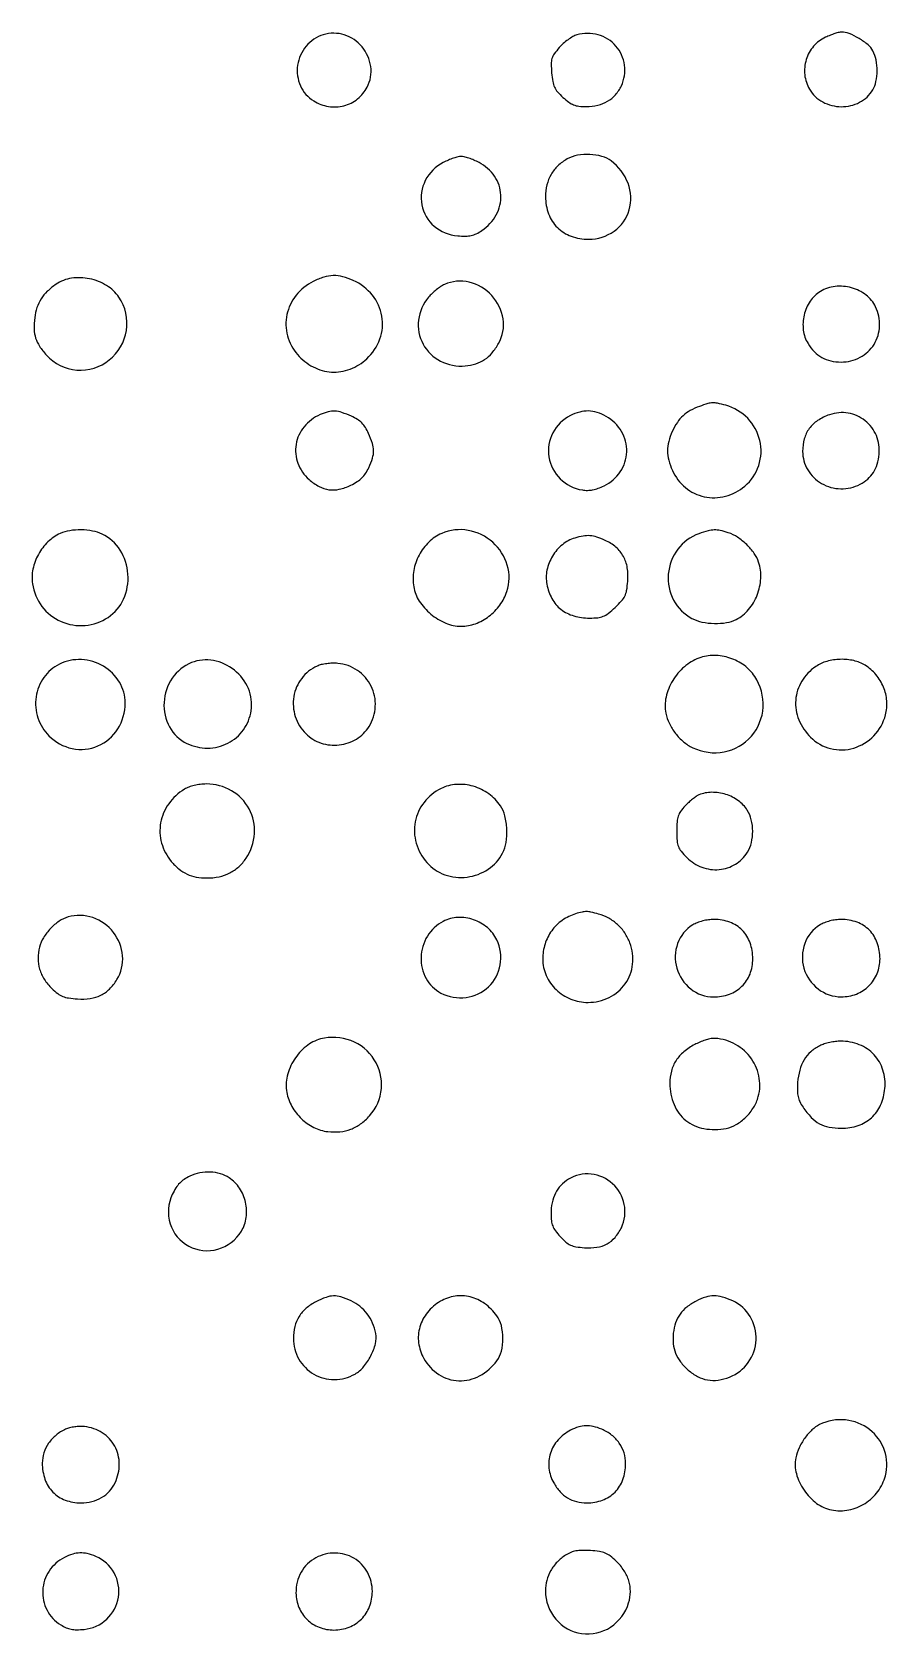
# Model space of a CAD drawing. Extents: x 235 to 2115, y 206 to 2450.
# Drawn here: x 1203 to 1513, y 1862 to 2441 of the extents above; entities that cross this region are included whole.
import ezdxf

# ---------------------------------------------------------------- set-up
doc = ezdxf.new("R2010")
doc.units = 0

msp = doc.modelspace()

# ---------------------------------------------------------------- linework, layer by layer
for points in [[(1308.64255, 2439.982106, 0.14621), (1302.431112, 2435.869581, 0.139002), (1299.342482, 2428.941626, 0.141292), (1300.371394, 2421.510576, 0.152408), (1305.189824, 2416.025635, 0.097441), (1310.536831, 2414.054167, 0.103547), (1316.111215, 2414.318519, 0.105584), (1321.028388, 2416.780103, 0.10514), (1324.51998, 2421.038636, 0.153903), (1325.809735, 2428.470157, 0.141943), (1322.674894, 2435.57428, 0.141446), (1316.216899, 2439.918841, 0.152576)], [(1400.351605, 2439.917736, 0.058793), (1398.917027, 2439.307126, 0.026075), (1397.184493, 2438.191735, 0.025371), (1395.4519, 2436.805301, 0.031176), (1393.991098, 2435.33708, 0.023147), (1392.165768, 2433.053108, 0.084151), (1391.343886, 2431.394476, 0.076676), (1391.075588, 2429.478076, 0.017197), (1391.235428, 2426.174585, 0.021045), (1391.626987, 2423.053982, 0.06685), (1392.247972, 2421.049412, 0.071883), (1393.349248, 2419.359046, 0.027013), (1395.33125, 2417.335242, 0.025229), (1397.45349, 2415.578777, 0.065974), (1399.178208, 2414.615921, 0.067413), (1401.071994, 2414.146874, 0.027245), (1403.735315, 2414.003738, 0.057262), (1407.917798, 2414.487632, 0.076222), (1411.463747, 2415.911055, 0.079527), (1414.310333, 2418.272926, 0.069212), (1416.439491, 2421.51373, 0.145636), (1417.600145, 2428.999312, 0.146775), (1414.472579, 2435.875339, 0.144976), (1408.037908, 2439.950025, 0.141309)], [(1490.316317, 2439.056621, 0.108552), (1485.972722, 2435.806082, 0.103316), (1483.296901, 2430.979297, 0.102806), (1482.769197, 2425.464443, 0.106416), (1484.499178, 2420.270679, 0.136355), (1489.275626, 2415.674253, 0.121863), (1495.953677, 2413.950379, 0.122985), (1502.617528, 2415.543361, 0.140373), (1507.364459, 2420.039833, 0.08277), (1508.535315, 2423.072946, 0.049622), (1508.937524, 2426.923556, 0.049013), (1508.570992, 2430.851927, 0.071689), (1507.433683, 2434.128243, 0.100471), (1505.651916, 2436.342809, 0.038687), (1502.41505, 2438.632548, 0.038748), (1498.84947, 2440.40301, 0.09615), (1496, 2440.956076, 0.067681), (1495.168231, 2440.842968, 0.013054), (1493.711668, 2440.398111, 0.013676), (1492.028044, 2439.783776, 0.012241)], [(1352.035882, 2393.75, 0.156658), (1345.543412, 2387.267834, 0.168919), (1344.291525, 2378.430606, 0.16947), (1348.792044, 2370.744222, 0.1576), (1357.24231, 2367.243838, 0.020544), (1360.114562, 2367.131747, 0.053952), (1362.161416, 2367.357557, 0.061087), (1363.96193, 2367.993852, 0.032848), (1366, 2369.180861, 0.118909), (1371.184667, 2374.847323, 0.137471), (1372.856077, 2381.950777, 0.14006), (1370.586322, 2388.789754, 0.125205), (1364.964118, 2393.75, 0.017207), (1363.131877, 2394.611249, 0.01751), (1361.255276, 2395.339063, 0.017574), (1359.584017, 2395.855703, 0.066264), (1358.5, 2396, 0.066264), (1357.415983, 2395.855703, 0.017574), (1355.744724, 2395.339063, 0.01751), (1353.868123, 2394.611249, 0.017207)], [(1396.847806, 2395.039236, 0.06598), (1393.506407, 2392.603149, 0.072053), (1391.029126, 2389.445277, 0.07067), (1389.515978, 2385.659485, 0.060047), (1389.003738, 2381.381966, 0.088727), (1390.120128, 2375.167823, 0.109878), (1393.302715, 2370.241959, 0.108958), (1398.297521, 2367.10189, 0.086072), (1404.602117, 2366.003738, 0.155778), (1413.829581, 2368.942657, 0.169822), (1419.258527, 2376.596423, 0.16233), (1418.859407, 2386.246615, 0.142524), (1412.762703, 2394.327846, 0.092015), (1409.412153, 2395.978759, 0.057471), (1405.079926, 2396.675604, 0.056572), (1400.611521, 2396.369697, 0.079371)], [(1304.969961, 2350.75, 0.107821), (1298.806731, 2345.739487, 0.115863), (1295.488282, 2338.739537, 0.118316), (1295.667929, 2331.111673, 0.115877), (1299.283701, 2324.329664, 0.09144), (1304.983112, 2319.833823, 0.106693), (1311.611466, 2317.978415, 0.108014), (1318.351256, 2319.03043, 0.095736), (1324.373161, 2322.813618, 0.117848), (1329.102753, 2329.964185, 0.130814), (1329.842291, 2338.195488, 0.129325), (1326.386566, 2345.775138, 0.11384), (1319.5, 2351.109957, 0.044383), (1315.696509, 2352.471213, 0.070052), (1312.259418, 2352.868605, 0.069051), (1308.810995, 2352.302717, 0.041838)], [(1211.989831, 2349.75, 0.041196), (1208.822115, 2347.188769, 0.059958), (1206.541375, 2344.418326, 0.062892), (1205.056881, 2341.292374, 0.051421), (1204.266694, 2337.673748, 0.03358), (1204.076734, 2333.465263, 0.070618), (1204.606717, 2330.243275, 0.071897), (1206.004133, 2327.33243, 0.035912), (1208.523975, 2324.105143, 0.192392), (1219.501987, 2318.721423, 0.189691), (1231.248808, 2322.343808, 0.188015), (1237.444234, 2333.038496, 0.190345), (1234.725652, 2345.036636, 0.106316), (1230.259515, 2349.281051, 0.086137), (1224.09846, 2351.715204, 0.087296), (1217.555138, 2351.913287, 0.113913)], [(1352.450423, 2349.647891, 0.041209), (1351.088317, 2348.889411, 0.020868), (1349.503325, 2347.728463, 0.020576), (1347.956961, 2346.385662, 0.02878), (1346.700132, 2345.055474, 0.145258), (1343.097251, 2336.788787, 0.15469), (1344.71399, 2328.12257, 0.153401), (1351.046837, 2321.920292, 0.14254), (1359.988656, 2320.224888, 0.052012), (1363.838301, 2321.004143, 0.072375), (1367.003127, 2322.525725, 0.070095), (1369.674472, 2324.928952, 0.045394), (1372.051333, 2328.347915, 0.169599), (1373.66549, 2337.179813, 0.148234), (1369.568079, 2345.671716, 0.147641), (1361.429462, 2350.481381, 0.168133)], [(1488.419965, 2347.114322, 0.108184), (1484.733145, 2343.588194, 0.090025), (1482.553721, 2338.608889, 0.089666), (1482.258504, 2333.162897, 0.106108), (1483.955997, 2328.304334, 0.054358), (1486.264627, 2325.305987, 0.074405), (1488.957376, 2323.226923, 0.074081), (1492.150199, 2322.021245, 0.053344), (1495.94353, 2321.615385, 0.122288), (1502.800472, 2323.317881, 0.1324), (1507.827264, 2328.000847, 0.131532), (1509.840147, 2334.602238, 0.119937), (1508.393538, 2341.583108, 0.118475), (1504.95814, 2345.840799, 0.096769), (1499.707393, 2348.462539, 0.095176), (1493.77692, 2348.940234, 0.109987)], [(1444.683804, 2305.551188, 0.039584), (1441.331472, 2304.047256, 0.061253), (1438.757749, 2302.197439, 0.060702), (1436.693115, 2299.766028, 0.038085), (1434.880731, 2296.5, 0.043202), (1433.571318, 2292.846409, 0.064813), (1433.138328, 2289.491082, 0.064396), (1433.577985, 2286.120887, 0.042021), (1434.896331, 2282.421401, 0.112618), (1439.617187, 2276.219325, 0.121068), (1446.444169, 2272.879918, 0.120005), (1454.089728, 2273.070344, 0.109367), (1461.090506, 2276.729609, 0.139421), (1466.134417, 2284.194269, 0.137889), (1466.524373, 2293.230363, 0.135616), (1462.134536, 2301.256222, 0.133231), (1454.218945, 2305.955994, 0.013035), (1451.210104, 2306.707731, 0.06539), (1449.484285, 2306.860285, 0.063342), (1447.753197, 2306.565015, 0.011782)], [(1307.5, 2302.588356, 0.116138), (1301.699237, 2298.183423, 0.130943), (1298.790197, 2291.835033, 0.133453), (1299.45128, 2284.974496, 0.122828), (1303.492566, 2279.140671, 0.055819), (1307.125103, 2276.607171, 0.090012), (1310.697748, 2275.431373, 0.090543), (1314.440586, 2275.589371, 0.057076), (1318.580532, 2277.038985, 0.028451), (1320.918092, 2278.339555, 0.052216), (1322.625657, 2279.689471, 0.055631), (1323.946071, 2281.301238, 0.037249), (1325.091449, 2283.394108, 0.029519), (1326.438452, 2286.895353, 0.078831), (1326.839397, 2289.532031, 0.077375), (1326.407746, 2292.192071, 0.027695), (1325.01181, 2295.783772, 0.03299), (1323.845029, 2297.960653, 0.056917), (1322.567544, 2299.567544, 0.056917), (1320.960653, 2300.845029, 0.03299), (1318.783772, 2302.01181, 0.026171), (1315.377461, 2303.347651, 0.067692), (1312.789271, 2303.835295, 0.076512), (1310.356906, 2303.587126, 0.04098)], [(1398.019933, 2302.248446, 0.157273), (1391.665584, 2295.992806, 0.161384), (1390.247544, 2287.273769, 0.160267), (1394.318339, 2279.389479, 0.155094), (1402.329814, 2275.333904, 0.044237), (1404.194268, 2275.198569, 0.043828), (1406.05941, 2275.392409, 0.039452), (1408.02796, 2275.937261, 0.025495), (1410.207429, 2276.858369, 0.132382), (1416.068814, 2281.938052, 0.141865), (1418.389282, 2289.141353, 0.141746), (1416.502551, 2296.474624, 0.132091), (1410.953916, 2301.905744, 0.049282), (1407.640135, 2303.360024, 0.072269), (1404.50824, 2303.900145, 0.072687), (1401.3655, 2303.525569, 0.050501)], [(1491.740524, 2302.54687, 0.059688), (1487.418832, 2300.42526, 0.090588), (1484.382149, 2297.560484, 0.092996), (1482.605344, 2293.866926, 0.066071), (1482.003738, 2289.29966, 0.135096), (1483.848518, 2282.622288, 0.128679), (1488.875063, 2277.682139, 0.125537), (1495.785141, 2275.762185, 0.125273), (1502.776544, 2277.384446, 0.060582), (1505.536847, 2279.265848, 0.071665), (1507.590125, 2281.662291, 0.06811), (1508.955621, 2284.644918, 0.04807), (1509.679016, 2288.264428, 0.124707), (1508.684512, 2294.983799, 0.126496), (1504.611903, 2300.377598, 0.127119), (1498.460744, 2303.121076, 0.126613)], [(1213.5, 2259.588356, 0.088493), (1209.060974, 2256.585497, 0.07397), (1205.604687, 2252.056324, 0.074115), (1203.621535, 2246.726507, 0.089514), (1203.463187, 2241.396923, 0.125018), (1206.889653, 2233.237944, 0.127415), (1213.774312, 2227.772445, 0.12727), (1222.453169, 2226.333118, 0.124582), (1230.819129, 2229.261608, 0.143119), (1236.416171, 2235.881284, 0.122951), (1237.990017, 2244.892818, 0.122841), (1235.143341, 2253.592756, 0.142719), (1228.655317, 2259.359273, 0.064196), (1225.209511, 2260.481511, 0.042906), (1221.077139, 2260.899776, 0.042976), (1216.944707, 2260.606772, 0.06548)], [(1351.481407, 2259.606432, 0.089998), (1346.812462, 2256.477374, 0.079088), (1343.290301, 2251.776266, 0.078032), (1341.367508, 2246.151754, 0.083828), (1341.33044, 2240.35116, 0.105373), (1343.347107, 2235.164773, 0.07395), (1347.531315, 2230.474653, 0.073444), (1352.933936, 2227.176466, 0.100705), (1358.5, 2226.043924, 0.088642), (1363.658814, 2226.965742, 0.074376), (1368.535903, 2229.643562, 0.072696), (1372.511247, 2233.701972, 0.077944), (1375.045368, 2238.637467, 0.152814), (1375.192468, 2248.131723, 0.139855), (1369.938518, 2256.406779, 0.138211), (1361.052099, 2260.726949, 0.148259)], [(1444.5, 2259.49799, 0.147555), (1436.850389, 2253.887261, 0.141703), (1433.428807, 2244.890859, 0.142779), (1435.347647, 2235.508776, 0.150359), (1441.984398, 2228.851611, 0.072171), (1445.592275, 2227.557645, 0.044592), (1450.078779, 2227.056934, 0.044881), (1454.524827, 2227.358317, 0.080137), (1457.997967, 2228.498949, 0.099423), (1462.452846, 2232.067995, 0.08124), (1465.572121, 2237.330843, 0.080257), (1466.878045, 2243.37662, 0.093103), (1466.09785, 2249.203511, 0.074352), (1464.494477, 2252.381932, 0.046336), (1461.774752, 2255.557405, 0.045878), (1458.469391, 2258.220793, 0.066231), (1455.100777, 2259.865892, 0.025097), (1452.209962, 2260.671679, 0.064175), (1450.049774, 2260.874209, 0.058356), (1447.790974, 2260.529888, 0.017999)], [(1399.604322, 2257.96157, 0.100619), (1395.099516, 2255.551058, 0.084032), (1391.551562, 2251.433546, 0.08377), (1389.54811, 2246.364861, 0.098999), (1389.486816, 2241.218585, 0.079039), (1391.339674, 2236.033402, 0.10093), (1394.609646, 2232.167857, 0.097639), (1399.225126, 2229.806886, 0.069655), (1404.989063, 2229, 0.0247), (1407.954755, 2229.146594, 0.074232), (1409.915075, 2229.640827, 0.069333), (1411.718436, 2230.706204, 0.019649), (1414.193102, 2232.839043, 0.021181), (1416.503511, 2235.184817, 0.071048), (1417.707024, 2236.968408, 0.07112), (1418.362522, 2239.016616, 0.021252), (1418.773209, 2242.27874, 0.060325), (1418.586929, 2247.208805, 0.086724), (1417.169029, 2251.331044, 0.090076), (1414.489039, 2254.61838, 0.070331), (1410.595463, 2257.096118, 0.026885), (1407.533804, 2258.292588, 0.060124), (1405.088489, 2258.784924, 0.062078), (1402.645269, 2258.67388, 0.030347)], [(1213.218183, 2212.336917, 0.125081), (1207.58777, 2207.528611, 0.11778), (1204.778424, 2200.507993, 0.115836), (1205.424358, 2192.880598, 0.118112), (1209.4, 2186.4, 0.14512), (1217.824656, 2181.82849, 0.154868), (1227.142727, 2182.747905, 0.152741), (1234.315598, 2188.898071, 0.140634), (1237, 2198.253246, 0.136424), (1234.887938, 2205.849982, 0.124076), (1229.100406, 2211.593231, 0.121577), (1221.178725, 2213.98047, 0.127857)], [(1261.000513, 2212.876547, 0.149458), (1254.016628, 2207.273273, 0.136129), (1251.040065, 2198.507002, 0.139424), (1253.030725, 2189.618516, 0.158904), (1259.340064, 2183.642919, 0.112288), (1266.801668, 2181.978859, 0.117492), (1274.114462, 2183.753906, 0.11954), (1279.75038, 2188.598028, 0.11906), (1282.551216, 2195.492964, 0.138461), (1281.537641, 2203.473939, 0.12325), (1276.486093, 2210.163822, 0.124226), (1268.914784, 2213.650756, 0.1419)], [(1444.5, 2214.530486, 0.093898), (1439.222006, 2211.407099, 0.076873), (1435.012604, 2206.366245, 0.07875), (1432.601468, 2200.418371, 0.108217), (1432.530363, 2194.666321, 0.061428), (1433.809092, 2190.882996, 0.052678), (1436.021477, 2187.305855, 0.052809), (1438.92574, 2184.278654, 0.062521), (1442.249741, 2182.121149, 0.161393), (1453.645386, 2180.62188, 0.168041), (1463.461417, 2186.270655, 0.167506), (1467.709834, 2196.793717, 0.160453), (1464.674803, 2207.915219, 0.089211), (1460.851292, 2211.917529, 0.078521), (1455.705863, 2214.554386, 0.078329), (1449.985983, 2215.480465, 0.088046)], [(1486.742985, 2211.471322, 0.107316), (1481.668433, 2206.133687, 0.119026), (1479.505446, 2199.36697, 0.11626), (1480.649501, 2192.233901, 0.099043), (1484.885616, 2185.87909, 0.136404), (1492.126476, 2181.788216, 0.134396), (1500.484484, 2181.989355, 0.130425), (1507.758804, 2186.455667, 0.125081), (1512.002155, 2194.008003, 0.085936), (1512.461768, 2199.012506, 0.078235), (1511.248381, 2204.057721, 0.077076), (1508.51858, 2208.550166, 0.079506), (1504.581559, 2211.949593, 0.083674), (1500.502699, 2213.610112, 0.061693), (1495.640133, 2214.080446, 0.061458), (1490.78897, 2213.349412, 0.081308)], [(1306.415186, 2211.633075, 0.123743), (1300.830416, 2207.193648, 0.122489), (1297.981929, 2200.624819, 0.120747), (1298.523464, 2193.411278, 0.118078), (1302.336231, 2187.197102, 0.116392), (1307.827155, 2183.802893, 0.109122), (1314.392943, 2183.114041, 0.109431), (1320.623386, 2185.254008, 0.117634), (1325.176545, 2189.785656, 0.125172), (1327.459216, 2197.048335, 0.129555), (1325.948772, 2204.416333, 0.129871), (1321.008147, 2210.070274, 0.126089), (1313.864236, 2212.625306, 0.031203), (1311.935994, 2212.683627, 0.025074), (1309.867343, 2212.51302, 0.025761), (1307.929716, 2212.152552, 0.047524)], [(1258.411303, 2167.109054, 0.100071), (1252.732269, 2161.84951, 0.111366), (1249.810881, 2154.986381, 0.113566), (1250.145685, 2147.640847, 0.107359), (1253.645416, 2141.009552, 0.046118), (1256.405588, 2138.283822, 0.062858), (1259.363212, 2136.423769, 0.062881), (1262.689367, 2135.357386, 0.046197), (1266.549211, 2135, 0.052348), (1270.9213, 2135.459001, 0.064513), (1274.78608, 2136.817637, 0.066961), (1278.064646, 2139.063596, 0.063047), (1280.710012, 2142.137985, 0.130281), (1283.715872, 2151.044073, 0.139797), (1281.792312, 2160.007522, 0.140419), (1275.441457, 2166.580639, 0.131841), (1266.412142, 2168.996262, 0.028046), (1264.164217, 2168.868354, 0.02969), (1261.987816, 2168.48965, 0.031598), (1260.022176, 2167.892749, 0.047435)], [(1351.222648, 2167.33908, 0.112471), (1345.088981, 2162.359259, 0.119473), (1341.884992, 2155.318041, 0.118625), (1342.249807, 2147.55101, 0.109801), (1346.092064, 2140.547926, 0.129176), (1352.567253, 2136.181097, 0.115956), (1360.633735, 2135.326736, 0.115567), (1368.257172, 2138.156889, 0.127677), (1373.501051, 2144.002033, 0.08208), (1374.755406, 2147.871779, 0.04887), (1375.00779, 2152.720653, 0.049093), (1374.318187, 2157.484259, 0.088006), (1372.720429, 2161.086889, 0.089473), (1368.475883, 2165.451392, 0.084661), (1362.894471, 2168.160895, 0.086477), (1356.838183, 2168.832844, 0.099304)], [(1444.5, 2165.040514, 0.05327), (1443.529739, 2164.509241, 0.016905), (1442.20625, 2163.521351, 0.016664), (1440.79536, 2162.312712, 0.017804), (1439.5, 2161.038238, 0.032289), (1437.870091, 2159.076882, 0.077641), (1437.010642, 2157.400909, 0.063502), (1436.610638, 2155.343595, 0.016302), (1436.5, 2151.951004, 0.016496), (1436.617255, 2148.397946, 0.074817), (1437.058758, 2146.379422, 0.082667), (1438.054387, 2144.678797, 0.022701), (1440.15426, 2142.379074, 0.107272), (1445.558231, 2138.902546, 0.111818), (1451.834154, 2138.048625, 0.115305), (1457.717306, 2139.979158, 0.119712), (1462.040484, 2144.298549, 0.078503), (1463.479906, 2147.791758, 0.059538), (1463.957115, 2151.914376, 0.059506), (1463.449423, 2156.035784, 0.078192), (1461.984237, 2159.525504, 0.10003), (1458.777481, 2162.947286, 0.07838), (1454.213206, 2165.219974, 0.078026), (1449.150062, 2165.984222, 0.097457)], [(1216.315235, 2120.895707, 0.079927), (1213.089046, 2119.375029, 0.053674), (1209.984512, 2116.721511, 0.052936), (1207.467718, 2113.4146, 0.070553), (1205.985857, 2109.947478, 0.066751), (1205.462455, 2105.935576, 0.072224), (1206.042451, 2102.039212, 0.07001), (1207.732692, 2098.370776, 0.05743), (1210.469556, 2095.029508, 0.02832), (1212.5837, 2093.200715, 0.067663), (1214.379244, 2092.169295, 0.060986), (1216.49705, 2091.595774, 0.01964), (1219.738877, 2091.259473, 0.050744), (1224.372249, 2091.432414, 0.079262), (1228.181519, 2092.597842, 0.082515), (1231.333011, 2094.846542, 0.059786), (1234.005402, 2098.24086, 0.158511), (1236.049946, 2106.851709, 0.146452), (1232.73883, 2115.335108, 0.144872), (1225.274003, 2120.665408, 0.15454)], [(1352.019933, 2119.304277, 0.137013), (1346.280435, 2113.950547, 0.129829), (1343.995762, 2106.283723, 0.133734), (1345.816632, 2098.661228, 0.148989), (1351.205777, 2093.387045, 0.152222), (1360.255483, 2091.771199, 0.160386), (1368.403215, 2095.641868, 0.161426), (1372.624034, 2103.571403, 0.154236), (1371.376713, 2112.618565, 0.104988), (1367.999914, 2117.039607, 0.094466), (1362.995764, 2119.911029, 0.095123), (1357.317412, 2120.727974, 0.108301)], [(1399.913572, 2122.044276, 0.079335), (1395.049735, 2119.679215, 0.082777), (1391.245546, 2115.945069, 0.081962), (1388.831395, 2111.144476, 0.075743), (1388, 2105.687721, 0.105179), (1389.264179, 2099.74456, 0.097424), (1392.855653, 2094.643096, 0.095412), (1398.186142, 2091.204563, 0.096141), (1404.397883, 2090.003738, 0.115175), (1412.049269, 2091.795838, 0.125095), (1417.847306, 2096.762389, 0.12651), (1420.529015, 2103.84595, 0.11932), (1419.547536, 2111.514699, 0.05635), (1417.687617, 2115.110146, 0.059109), (1415.097038, 2118.135998, 0.059594), (1411.891314, 2120.45188, 0.058985), (1408.218945, 2121.955994, 0.011548), (1405.461246, 2122.653705, 0.053571), (1403.831712, 2122.846341, 0.059739), (1402.281784, 2122.677185, 0.016554)], [(1442.298549, 2118.040484, 0.170863), (1436.796494, 2111.302859, 0.158012), (1436.502041, 2102.356515, 0.156766), (1441.518987, 2094.888325, 0.168244), (1449.79966, 2092.006589, 0.08601), (1455.508013, 2092.986855, 0.107743), (1460.059123, 2095.816915, 0.109421), (1462.971881, 2100.244938, 0.090999), (1463.996262, 2105.79966, 0.085744), (1463.007428, 2111.553309, 0.109726), (1460.159943, 2116.096674, 0.110587), (1455.676743, 2118.983519, 0.088181), (1450, 2119.992524, 0.032766), (1447.950463, 2119.858069, 0.029313), (1445.856764, 2119.456219, 0.03026), (1443.908106, 2118.83472, 0.044606)], [(1488.298549, 2118.040484, 0.170448), (1482.759962, 2111.269289, 0.160261), (1482.490424, 2102.325817, 0.15791), (1487.59761, 2094.875439, 0.165651), (1496, 2092.013178, 0.093205), (1501.455038, 2093.038959, 0.101902), (1505.972653, 2095.965598, 0.102627), (1508.9439, 2100.419513, 0.095852), (1509.993411, 2105.79966, 0.085842), (1509.007575, 2111.551982, 0.109769), (1506.161093, 2116.095636, 0.1106), (1501.677471, 2118.983239, 0.088194), (1496, 2119.992524, 0.032766), (1493.950463, 2119.858069, 0.029313), (1491.856764, 2119.456219, 0.03026), (1489.908106, 2118.83472, 0.044606)], [(1307.663549, 2076.774225, 0.105951), (1302.401175, 2074.104683, 0.081746), (1298.112797, 2069.284617, 0.081775), (1295.596621, 2063.346141, 0.106155), (1295.442928, 2057.452526, 0.081318), (1297.291724, 2052.351736, 0.074545), (1300.712891, 2047.932861, 0.075548), (1305.231111, 2044.75915, 0.087548), (1310.267184, 2043.273352, 0.051837), (1314.649052, 2043.235408, 0.066704), (1318.568786, 2044.145472, 0.066767), (1322.107825, 2046.054484, 0.052064), (1325.361083, 2048.977915, 0.163914), (1329.649268, 2058.850269, 0.164407), (1327.082493, 2069.291029, 0.160923), (1318.639313, 2076.184974, 0.157269)], [(1442.969961, 2074.75, 0.05674), (1439.041651, 2072.16986, 0.076742), (1436.234629, 2068.989393, 0.07885), (1434.568082, 2065.181571, 0.06388), (1434, 2060.753246, 0.095976), (1435.496991, 2053.026269, 0.128962), (1439.732714, 2047.328198, 0.126234), (1446.298323, 2044.365327, 0.089795), (1454.407754, 2044.416717, 0.089529), (1458.006459, 2045.787856, 0.060205), (1461.482454, 2048.501645, 0.058633), (1464.306725, 2052.062667, 0.072717), (1465.984081, 2055.940882, 0.119738), (1466.169662, 2063.455157, 0.113335), (1462.910518, 2070.389597, 0.112145), (1456.917175, 2075.259789, 0.115261), (1449.468492, 2077, 0.066387), (1448.394049, 2076.85671, 0.01704), (1446.716105, 2076.339063, 0.017047), (1444.825116, 2075.611257, 0.016574)], [(1488.218183, 2074.336917, 0.067819), (1484.963792, 2072.142022, 0.074936), (1482.541263, 2069.221177, 0.069694), (1480.965446, 2065.531659, 0.048718), (1480.211957, 2061.065397, 0.018451), (1480.111755, 2058.018665, 0.052526), (1480.342376, 2055.910813, 0.062177), (1480.977865, 2054.103542, 0.03478), (1482.1615, 2052.091948, 0.039263), (1485.137411, 2048.410918, 0.077823), (1488.102218, 2046.123623, 0.080685), (1491.550385, 2044.900952, 0.044964), (1496, 2044.5, 0.079451), (1502.107498, 2045.476661, 0.105987), (1506.94506, 2048.300195, 0.105716), (1510.208394, 2052.865134, 0.07871), (1511.762327, 2058.878292, 0.100389), (1511.068485, 2065.505576, 0.111732), (1507.839309, 2071.05547, 0.110606), (1502.504212, 2074.713059, 0.096774), (1495.848871, 2075.97723, 0.030543), (1493.94403, 2075.850748, 0.021096), (1491.813447, 2075.485995, 0.021335), (1489.787425, 2074.959152, 0.040239)], [(1260.394108, 2027.144339, 0.037285), (1258.313727, 2025.976697, 0.053943), (1256.694367, 2024.629892, 0.050837), (1255.33479, 2022.905533, 0.028817), (1254.038985, 2020.580532, 0.19061), (1253.250564, 2009.965541, 0.196865), (1259.954144, 2001.865162, 0.194761), (1270.478377, 2000.745322, 0.188323), (1279.005402, 2007.24086, 0.103354), (1280.769614, 2012.203744, 0.090431), (1280.522632, 2017.713196, 0.090149), (1278.344021, 2022.795356, 0.101841), (1274.58584, 2026.535712, 0.072453), (1271.416749, 2028.009834, 0.062048), (1267.78426, 2028.6214, 0.060134), (1264.002086, 2028.328589, 0.059953)], [(1397.298549, 2026.040484, 0.068291), (1394.575914, 2023.821095, 0.071103), (1392.595125, 2020.978188, 0.066679), (1391.401543, 2017.531937, 0.050105), (1391, 2013.534975, 0.029886), (1391.151251, 2011.006787, 0.066757), (1391.632017, 2009.145907, 0.063746), (1392.602119, 2007.425598, 0.025265), (1394.335242, 2005.33125, 0.026598), (1396.357885, 2003.34709, 0.072619), (1398.032535, 2002.25558, 0.068252), (1400.009503, 2001.651924, 0.02151), (1403.085242, 2001.290267, 0.054355), (1407.625815, 2001.447299, 0.088476), (1411.277295, 2002.656009, 0.092841), (1414.167064, 2004.999122, 0.065411), (1416.443028, 2008.521183, 0.16152), (1417.485172, 2016.965632, 0.159382), (1413.284548, 2024.412476, 0.160743), (1405.528396, 2027.897972, 0.164236)], [(1305.984768, 1981.75, 0.060429), (1302.426372, 1979.368288, 0.077335), (1299.871747, 1976.371304, 0.077412), (1298.350229, 1972.742325, 0.060697), (1297.833333, 1968.5, 0.12958), (1299.809204, 1961.003869, 0.133458), (1305.208934, 1955.554192, 0.13335), (1312.627953, 1953.584394, 0.129279), (1320.122241, 1955.600106, 0.089722), (1323.222562, 1958.205354, 0.055274), (1325.851864, 1962.196263, 0.056096), (1327.493699, 1966.557607, 0.109118), (1327.606926, 1970.257762, 0.055902), (1326.44896, 1974.021514, 0.058997), (1324.500706, 1977.36182, 0.060469), (1321.876851, 1980.08586, 0.06439), (1318.72934, 1982.03618, 0.029321), (1315.042778, 1983.455491, 0.083023), (1312.323109, 1983.847671, 0.082803), (1309.619642, 1983.334238, 0.029062)], [(1351, 1981.902429, 0.089142), (1346.318266, 1977.894518, 0.101015), (1343.573129, 1972.667946, 0.102998), (1343.125549, 1966.867158, 0.096237), (1344.99989, 1961.213985, 0.120582), (1350.409322, 1955.431042, 0.137714), (1357.616391, 1953.16172, 0.132807), (1365.152367, 1954.947918, 0.108592), (1371.438211, 1960.385119, 0.10353), (1373.052138, 1963.858254, 0.057696), (1373.582279, 1968.512628, 0.057616), (1373.034411, 1973.175604, 0.101754), (1371.408052, 1976.67667, 0.07599), (1367.001063, 1981.048765, 0.095049), (1361.799109, 1983.499054, 0.100546), (1356.293508, 1983.775994, 0.095296)], [(1443.5, 1981.975706, 0.049459), (1440.117505, 1979.821839, 0.071372), (1437.671654, 1977.261018, 0.072897), (1436.078923, 1974.159379, 0.054208), (1435.2356, 1970.397878, 0.053742), (1435.216826, 1966.534355, 0.070013), (1436.064529, 1963.104821, 0.068482), (1437.845563, 1959.985999, 0.0487), (1440.601846, 1957.044722, 0.059356), (1444.035468, 1954.685762, 0.078482), (1447.623896, 1953.469677, 0.077549), (1451.445889, 1953.411149, 0.056393), (1455.57035, 1954.473717, 0.149261), (1462.353385, 1959.750504, 0.143803), (1465.15643, 1967.996563, 0.145452), (1463.04438, 1976.377939, 0.15342), (1456.72934, 1982.03618, 0.034446), (1452.990148, 1983.431967, 0.073375), (1449.942071, 1983.867464, 0.076275), (1446.973927, 1983.398126, 0.039796)], [(1215.450423, 1935.645645, 0.065733), (1211.993384, 1933.495662, 0.070143), (1209.298943, 1930.562975, 0.072536), (1207.587697, 1927.093441, 0.078508), (1207, 1923.373615, 0.083402), (1207.984188, 1917.514407, 0.110358), (1210.815936, 1912.92321, 0.112103), (1215.29293, 1910.021712, 0.088167), (1221, 1909.007476, 0.060453), (1224.978293, 1909.490236, 0.073022), (1228.458925, 1910.909999, 0.075946), (1231.280024, 1913.213268, 0.07299), (1233.330035, 1916.283069, 0.111101), (1234.855405, 1923.048087, 0.125208), (1233.218657, 1929.494576, 0.126596), (1228.721835, 1934.325313, 0.115031), (1222.288099, 1936.603146, 0.037252), (1220.614942, 1936.664659, 0.025357), (1218.716941, 1936.496389, 0.025615), (1216.891754, 1936.144711, 0.045915)], [(1398.071085, 1935.248446, 0.093426), (1393.537713, 1931.745617, 0.10439), (1390.804602, 1926.95662, 0.106284), (1390.267949, 1921.54261, 0.100097), (1391.975627, 1916.257155, 0.054293), (1394.268425, 1913.04903, 0.074409), (1396.993945, 1910.784587, 0.076184), (1400.210507, 1909.452461, 0.060215), (1403.953952, 1909, 0.087513), (1409.651683, 1910.004949, 0.110668), (1414.144702, 1912.882307, 0.11), (1416.998408, 1917.417512, 0.085638), (1417.996262, 1923.173275, 0.075928), (1417.403443, 1927.075515, 0.076486), (1415.673178, 1930.612134, 0.074664), (1412.915654, 1933.53247, 0.067411), (1409.32881, 1935.635974, 0.039279), (1406.271303, 1936.639916, 0.068395), (1403.620397, 1936.911697, 0.068918), (1401.008339, 1936.457865, 0.040497)], [(1488.149236, 1937.303525, 0.075724), (1485.392552, 1935.381115, 0.046745), (1482.789375, 1932.396607, 0.04569), (1480.713027, 1928.873227, 0.059554), (1479.528613, 1925.325713, 0.119711), (1479.730549, 1919.561833, 0.081809), (1482.513054, 1913.598301, 0.081342), (1487.08205, 1908.81169, 0.115733), (1492.440335, 1906.445215, 0.094402), (1498.725421, 1906.462817, 0.093677), (1504.58266, 1908.787717, 0.093348), (1509.202963, 1913.099061, 0.092963), (1511.946621, 1918.801764, 0.149833), (1511.631086, 1927.965385, 0.145533), (1506.240688, 1935.501433, 0.141585), (1497.474457, 1938.998223, 0.139914)], [(1215.019933, 1889.248446, 0.13078), (1209.485559, 1884.338695, 0.133203), (1207.171943, 1877.361879, 0.13472), (1208.709907, 1870.232669, 0.135043), (1213.670414, 1864.894678, 0.034714), (1215.633038, 1863.862482, 0.055255), (1217.440903, 1863.294567, 0.049768), (1219.460967, 1863.103055, 0.022719), (1222.110704, 1863.236615, 0.165884), (1230.304736, 1866.940831, 0.165902), (1234.525881, 1874.880548, 0.167711), (1232.993081, 1883.678421, 0.169134), (1226.364218, 1889.62118, 0.038904), (1223.286326, 1890.634369, 0.068378), (1220.626128, 1890.911221, 0.068692), (1217.998173, 1890.460081, 0.039621)], [(1305.984398, 1889.136905, 0.070178), (1302.914507, 1886.893219, 0.071331), (1300.604685, 1883.899195, 0.069801), (1299.193152, 1880.316479, 0.062845), (1298.753516, 1876.350772, 0.094789), (1299.836315, 1871.120165, 0.102138), (1302.76162, 1866.813934, 0.10134), (1307.174598, 1863.994525, 0.091891), (1312.5, 1863.007476, 0.093983), (1317.943946, 1864.039871, 0.103471), (1322.42463, 1866.982132, 0.103265), (1325.356505, 1871.479175, 0.093256), (1326.384615, 1876.94353, 0.125348), (1324.609693, 1883.912286, 0.134114), (1319.744763, 1888.975524, 0.133955), (1312.976466, 1890.86627, 0.12492)], [(1396.24086, 1890.064282, 0.061648), (1393.229148, 1887.610181, 0.063083), (1390.933444, 1884.513408, 0.063575), (1389.495781, 1880.965014, 0.064364), (1389.003738, 1877.184259, 0.176607), (1392.723305, 1866.95458, 0.184219), (1402.084661, 1861.741668, 0.183727), (1412.559404, 1864.080328, 0.175941), (1419.068069, 1872.832859, 0.068014), (1419.702952, 1876.888645, 0.077755), (1419.172109, 1880.775358, 0.073824), (1417.43987, 1884.470989, 0.053882), (1414.537379, 1887.96377, 0.028214), (1412.41893, 1889.797067, 0.067679), (1410.622363, 1890.83001, 0.061068), (1408.504424, 1891.404016, 0.019649), (1405.261123, 1891.740527, 0.017958), (1402.231659, 1891.825925, 0.04403), (1400.014966, 1891.613065, 0.053595), (1398.14311, 1891.052802, 0.040693)]]:
    msp.add_lwpolyline(points, format="xyb", close=True)

doc.saveas('drawing.dxf')
